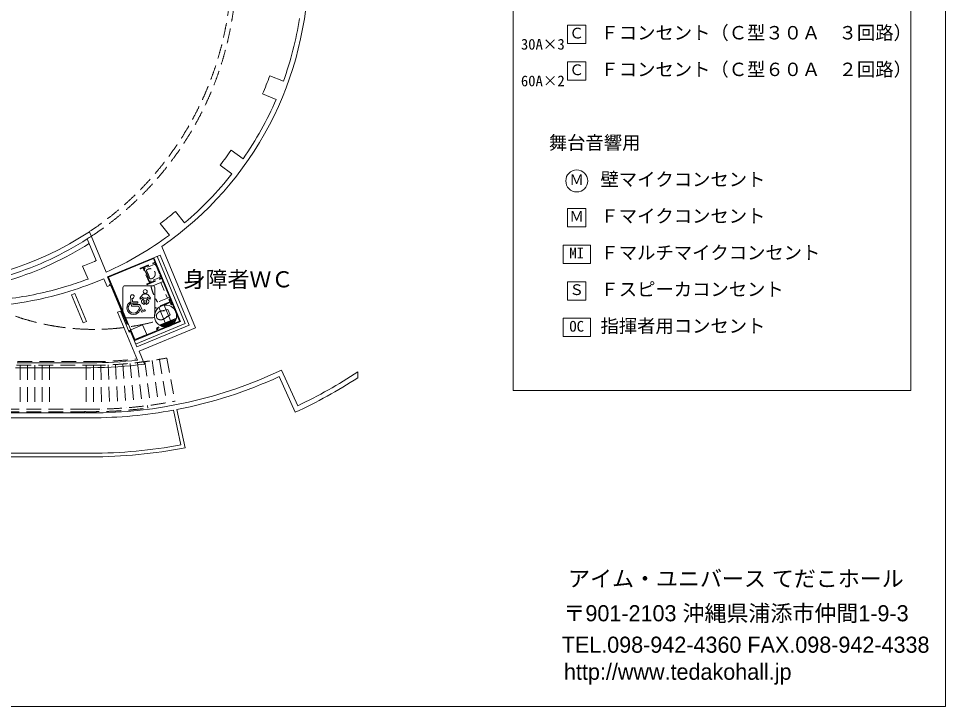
# Model space of a CAD drawing. Units: millimetres, scale not verified, with parts at other scales. Extents: x -46320 to 37680, y -29109 to 29691.
# Drawn here: x -272 to 37680, y -29109 to -953 of the extents above; entities that cross this region are included whole.
import ezdxf
from ezdxf.enums import TextEntityAlignment as Align

# ---------------------------------------------------------------- set-up
doc = ezdxf.new("R2010")
doc.units = ezdxf.units.MM
doc.header["$LTSCALE"] = 300
for name, pattern in [('DASHED1', [1.8, 1.2, -0.6]), ('DASHED2', [3, 2, -1]), ('DASHED3', [4, 3, -1])]:
    doc.linetypes.add(name, pattern=pattern)
for name, color, linetype, lineweight in [('1-0_121', 7, 'Continuous', 9), ('1-E', 7, 'Continuous', 9), ('8-1', 7, 'Continuous', 9), ('8-2', 7, 'Continuous', 9), ('A-B_凡例', 7, 'Continuous', 9), ('F-0', 7, 'Continuous', 9)]:
    doc.layers.add(name, color=color, linetype=linetype, lineweight=lineweight)
doc.layers.add('1-A', color=7, linetype='Continuous')
doc.layers.add('1-F', color=7, linetype='Continuous')
doc.styles.add('HG創英角ｺﾞｼｯｸUB', font='')
doc.styles.add('HG明朝B', font='')
doc.styles.add('ＭＳ ゴシック', font='')
doc.styles.get('HG創英角ｺﾞｼｯｸUB').set_extended_font_data('HG創英角ｺﾞｼｯｸUB')
doc.styles.get('HG明朝B').set_extended_font_data('HG明朝B')
doc.styles.get('ＭＳ ゴシック').set_extended_font_data('MS Gothic')

msp = doc.modelspace()

# ---------------------------------------------------------------- linework, layer by layer
at = {"layer": '1-0_121'}
for p, q in [((10571.1, -3518.4), (10013.1, -3297.2)), ((10276.8, -4261.1), (9720, -4037.1)), ((8922.3, -6692.7), (8440.2, -6335.1)), ((8461.4, -7314), (7980.3, -6955.2)), ((6155.2, -8844.7), (6528.7, -9314.5)), ((5529, -9342.5), (5902.6, -9812.4)), ((2632.2, -9675.8), (3322.2, -11334.6)), ((2539.8, -9974.5), (2908.8, -10861.5)), ((5592, -10282), (6975.8, -13608.3)), ((3376.3, -11529.6), (5522.9, -10636.6)), ((3409, -11543.1), (5255.5, -10774.9)), ((6322.1, -13338.7), (5255.5, -10774.9)), ((6354.8, -13352.2), (5269, -10742.2)), ((6550.9, -13433), (5407.5, -10684.6)), ((6714.3, -13500.4), (5522.9, -10636.6)), ((2572.1, -11614.2), (2353, -11087.7)), ((3376.3, -11529.6), (3499.7, -11826.2)), ((3409, -11543.1), (3528.5, -11830.5)), ((3448.9, -11847.4), (3499.7, -11826.2)), ((3461.4, -11877.4), (3448.9, -11847.4)), ((3537.7, -11826.6), (3463.9, -11857.4)), ((3477.3, -11889.7), (3463.9, -11857.4)), ((3477.3, -11889.7), (3551.2, -11858.9)), ((3506.9, -11882.8), (3534.6, -11871.2)), ((3506.9, -11882.8), (3941, -12926.1)), ((3534.6, -11871.2), (3968.7, -12914.6)), ((3537.7, -11826.6), (4332.8, -13737.8)), ((1895.1, -12264.9), (2033.6, -12207.3)), ((1895.1, -12264.9), (2372.3, -13412.2)), ((2033.6, -12207.3), (2510.8, -13354.5)), ((3897.3, -12925.3), (3786.5, -12971.4)), ((3786.5, -12971.4), (4602, -14931.7)), ((3968.7, -12914.6), (3941, -12926.1)), ((2372.3, -13412.2), (2510.8, -13354.5)), ((6354.8, -13352.2), (4462, -14139.6)), ((4475.5, -14106.9), (6322.1, -13338.7)), ((6550.9, -13433), (4519.7, -14278.1)), ((4567.7, -14393.5), (6714.3, -13500.4)), ((4667.6, -14568.5), (6975.8, -13608.3)), ((4245.5, -13736.3), (4319.4, -13705.5)), ((4245.5, -13736.3), (4259, -13768.6)), ((4332.8, -13737.8), (4259, -13768.6)), ((4306.3, -13765.1), (4567.7, -14393.5)), ((4475.5, -14106.9), (4323.6, -13741.7)), ((4667.6, -14568.5), (4887.4, -15097.1)), ((2693, -15044.6), (-334.3, -15044.6)), ((2693, -15244.6), (-395.6, -15244.6)), ((10496.9, -15341.9), (11157.3, -16799.4)), ((13621.3, -15654.5), (13621.3, -15415.5)), ((10398.2, -15608.6), (11058.5, -17066)), ((6068, -16983.2), (6375.7, -18400.8)), ((6215.4, -16955.2), (6554.9, -18519.1)), ((-2782, -17094.6), (2693, -17094.6)), ((2693, -17294.6), (-757, -17294.6)), ((2693, -18894.6), (-907, -18894.6)), ((2693, -18744.6), (-757, -18744.6))]:
    msp.add_line(p, q, dxfattribs=at)
at = {"layer": '1-0_121', "linetype": 'DASHED1'}
for p, q in [((4720.1, -11167.1), (5315.7, -10919.4)), ((4733.2, -11198.5), (5328.7, -10950.8)), ((5345.2, -10990.5), (4928.8, -11163.7)), ((5084, -11773.9), (4828.2, -11159)), ((4882.8, -11201.5), (4859.7, -11145.9)), ((4944.7, -11350.2), (5030.5, -11556.4)), ((4989, -11225.3), (5098.5, -11179.8)), ((5358, -11073.3), (5518.3, -11458.5)), ((4989, -11813.4), (5584.5, -11565.7)), ((5002, -11844.8), (5597.6, -11597.1)), ((5092.4, -11705.2), (5115.5, -11760.8)), ((5150.4, -11613.1), (5260.1, -11567.4)), ((5568, -11526), (5152, -11699)), ((5554.2, -11753.2), (5154.4, -11919.5)), ((5646.6, -11714.8), (5554.2, -11753.2)), ((5554.2, -11753.2), (5823.1, -12399.5)), ((5891.3, -12468.3), (5887.2, -12458.5)), ((5889, -12469.2), (5941.1, -12447.5)), ((5889, -12469.2), (5890.9, -12473.9)), ((5889.4, -12455.9), (5930.8, -12438.7)), ((5890.9, -12473.9), (5910.7, -12465.6)), ((5910.8, -12465.9), (5893.3, -12473.1)), ((5893.3, -12473.1), (5894.1, -12475)), ((5941.1, -12455.4), (5894.1, -12475)), ((5894.1, -12475), (5922.4, -12543.1)), ((5908.8, -12461), (5911.6, -12467.7)), ((5920.9, -12456.3), (5908.9, -12461.3)), ((5922.8, -12460.6), (5943.1, -12452.2)), ((5922.8, -12460.9), (5940.3, -12453.6)), ((5938.2, -12448.7), (5934.2, -12439)), ((5941.1, -12471.1), (5939.7, -12471.7)), ((5940.3, -12453.6), (5941, -12455.5)), ((5941.1, -12455.4), (5946.2, -12467.6)), ((5941.7, -12470.3), (5941.8, -12469.5)), ((5950.1, -12466), (5941.8, -12469.5)), ((5947.6, -12485.3), (5942, -12471.8)), ((5947.4, -12486.4), (5946.1, -12486.9)), ((5949.1, -12487), (5948.4, -12486.5)), ((6018.4, -12621.8), (5948.9, -12454.6)), ((5949.1, -12455.1), (5953.7, -12453.1)), ((5957.4, -12483.6), (5949.1, -12487)), ((5949.9, -12464.8), (5952.6, -12463.6)), ((5949.9, -12464.8), (5958.2, -12484.6)), ((5950.6, -12466.4), (5950.1, -12466)), ((5953.5, -12485.2), (5969.3, -12523.1)), ((5976.2, -12520.2), (5954, -12529.4)), ((5957.4, -12483.6), (5957.5, -12483)), ((5958.2, -12484.6), (5960.9, -12483.5)), ((5854.3, -12573.5), (5358.5, -12779.8)), ((5867.4, -12605), (5371.6, -12811.2)), ((5578.5, -12919.5), (5844.5, -12865.8)), ((5935.7, -13085), (5844.5, -12865.8)), ((5922.4, -12543.1), (5853.6, -12571.7)), ((5868.2, -12606.8), (5853.6, -12571.7)), ((5937, -12578.2), (5868.2, -12606.8)), ((5965.3, -12646.3), (5937, -12578.2)), ((5963.9, -12649.3), (5983.7, -12641)), ((5963.9, -12649.3), (5965.8, -12653.9)), ((6012.4, -12626.7), (5965.3, -12646.3)), ((5965.3, -12646.3), (5966.1, -12648.1)), ((5965.8, -12653.9), (6018, -12632.2)), ((5983.6, -12640.8), (5966.1, -12648.1)), ((5968.1, -12652.9), (5972.2, -12662.7)), ((5991.1, -12556.2), (5969, -12565.4)), ((6017, -12645.8), (5975.6, -12663)), ((5985.6, -12645.7), (5982.8, -12639)), ((5984.2, -12559), (6000, -12596.9)), ((5997.5, -12640.4), (5985.5, -12645.4)), ((5994.8, -12600.4), (5993.5, -12601)), ((5997.6, -12640.7), (5994.8, -12634)), ((5995.5, -12599.6), (5995.6, -12598.7)), ((6003.9, -12595.3), (5995.6, -12598.7)), ((5995.6, -12635.8), (6013.1, -12628.6)), ((6001.4, -12614.6), (5995.7, -12601)), ((5995.7, -12636), (6016, -12627.6)), ((6001.2, -12615.6), (5999.9, -12616.2)), ((6002.9, -12616.3), (6002.2, -12615.8)), ((6011.2, -12612.8), (6002.9, -12616.3)), ((6003.7, -12594), (6006.4, -12592.9)), ((6003.7, -12594), (6011.9, -12613.9)), ((6004.4, -12595.6), (6003.9, -12595.3)), ((6007.3, -12614.5), (6012.4, -12626.7)), ((6011.2, -12612.8), (6011.3, -12612.2)), ((6011.9, -12613.9), (6014.7, -12612.7)), ((6012.3, -12626.7), (6013.1, -12628.6)), ((6015.1, -12633.4), (6019.1, -12643.1)), ((6018.2, -12621.3), (6022.8, -12619.3)), ((5710.1, -13235.8), (5935.7, -13085)), ((5970.7, -13366.8), (5429.6, -13591.9)), ((5985.3, -13401.9), (5444.2, -13627)), ((6034.9, -13422.4), (6047.6, -13452.9)), ((6070, -13407.8), (6082.7, -13438.3)), ((5388.6, -13691.3), (5401.3, -13721.8)), ((5423.7, -13676.7), (5436.4, -13707.1))]:
    msp.add_line(p, q, dxfattribs=at)
at = {"layer": '1-0_121', "linetype": 'DASHED2'}
for p, q in [((3968.7, -12914.6), (4299, -13708.6)), ((4320.2, -13688.6), (4809.5, -13485)), ((4974.7, -13882.1), (4809.5, -13485)), ((-357.3, -15144.6), (2693, -15144.6)), ((-312.7, -14994.6), (2693, -14994.6)), ((-207, -15144.6), (-207, -16944.6)), ((93, -15144.6), (93, -16944.6)), ((393, -15144.6), (393, -16944.6)), ((693, -15144.6), (693, -16944.6)), ((993, -15144.6), (993, -16944.6)), ((2493, -15144.6), (2493, -16944.6)), ((2793, -15144.2), (2804.1, -16944.2)), ((3092.9, -15139.6), (3137.1, -16939.1)), ((3393, -15129.5), (3470.3, -16927.9)), ((3693, -15113.8), (3803.4, -16910.5)), ((3993, -15092.6), (4136.6, -16886.9)), ((4293, -15065.8), (4469.7, -16857.1)), ((4593, -15033.4), (4802.8, -16821.2)), ((4893, -14995.4), (5136, -16778.9)), ((5193, -14951.7), (5469.1, -16730.4)), ((5493, -14902.3), (5802.2, -16675.5)), ((5793, -14847.1), (6135.3, -16614.2)), ((2454.5, -17044.6), (-946.7, -17044.6)), ((2454.5, -16944.6), (-916.1, -16944.6)), ((5013.1, -16795.2), (5025.4, -16894.5))]:
    msp.add_line(p, q, dxfattribs=at)
at = {"layer": '1-0_121'}
for points in [[(3461.4, -11877.4), (3350.6, -11923.5), (3216.1, -11600.2)], [(3897.3, -12925.3), (4255.5, -13786.3), (4306.3, -13765.1)]]:
    msp.add_lwpolyline(points, dxfattribs=at)
at = {"layer": '1-0_121', "linetype": 'DASHED1'}
msp.add_lwpolyline([(5915.4, -12361.1), (5823.1, -12399.5), (5423.3, -12565.8)], dxfattribs=at)
at = {"layer": '1-0_121', "linetype": 'DASHED2'}
for points in [[(3941, -12926.1), (4271.3, -13720.1), (4299, -13708.6)], [(4974.7, -13882.1), (4485.3, -14085.6), (4320.2, -13688.6)]]:
    msp.add_lwpolyline(points, dxfattribs=at)
at = {"layer": '1-0_121', "linetype": 'DASHED1'}
for centre, radius in [((5463.1, -11273.9), 2), ((5842.4, -12596.9), 9)]:
    msp.add_circle(centre, radius, dxfattribs=at)
at = {"layer": '1-0_121', "linetype": 'DASHED2'}
for centre, radius, start, end in [((-4557, 1155.4), 13000, 303.5738, 0), ((-4557, 1155.4), 13200, 303.40532, 0), ((2693, 1155.4), 16300, 270, 280.96353), ((2693, 1155.4), 16150, 270, 276.71719), ((2693, 1155.4), 18100, 269.24596, 280.96353), ((2693, 1155.4), 18200, 269.18553, 277.36273)]:
    msp.add_arc(centre, radius, start, end, dxfattribs=at)
at = {"layer": '1-0_121'}
for centre, radius, start, end in [((-2307, 1155.4), 13900, 304.63002, 0), ((-2307, 1155.4), 13700, 340.05274, 351.14889), ((-2307, 1155.4), 13100, 336.64826, 340.1294), ((-2307, 1155.4), 13700, 325.0505, 336.71092), ((-2307, 1155.4), 13100, 321.74727, 325.12456), ((-2307, 1155.4), 13700, 310.16148, 321.81452), ((-2307, 1155.4), 13100, 306.73861, 310.23813), ((-4557, 1155.4), 13000, 270.00001, 303.5738), ((-4557, 1155.4), 13200, 302.52728, 303.40532), ((-2307, 1155.4), 13700, 294.26086, 306.81527), ((-2307, 1155.4), 13900, 304.63002, 307.76447), ((-4557, 1155.4), 13400, 287.16725, 302.37301), ((-4557, 1155.4), 13200, 287.44946, 302.52276), ((-2307, 1155.4), 13100, 290.838, 293.46254), ((-2307, 1155.4), 13670, 287.29269, 290.91098), ((-2307, 1155.4), 13900, 287.29269, 293.41219), ((-2307, 1155.4), 13900, 270, 287.29269), ((-2307, 1155.4), 13670, 277.48473, 287.29269), ((2693, 1155.4), 16200, 270, 276.76746), ((2693, 1155.4), 16400, 270, 277.68962), ((2693, 1155.4), 18250, 270, 295.3161), ((2693, 1155.4), 19850, 295.24018, 303.40418), ((2693, 1155.4), 18450, 281.00618, 294.68476), ((2693, 1155.4), 20050, 294.65998, 303.02808), ((2693, 1155.4), 18450, 270, 280.5402), ((2693, 1155.4), 19900, 270, 280.66471), ((2693, 1155.4), 20050, 270, 281.10533)]:
    msp.add_arc(centre, radius, start, end, dxfattribs=at)
at = {"layer": '1-0_121', "linetype": 'DASHED1'}
for centre, radius, start, end in [((4726.7, -11182.8), 17, 112.58771, 292.58771), ((4933.2, -11223.6), 55, 124.36506, 206.53986), ((5331.3, -11024.8), 500, 206.54538, 213.44527), ((4986.8, -11302.1), 150, 112.74735, 124.36498), ((4163.1, -11796.3), 900, 11.73015, 33.44591), ((5029.5, -11273.5), 60, 112.90186, 211.11213), ((4163.1, -11796.3), 952, 14.0637, 31.11164), ((5115.9, -11399.9), 210, 292.58771, 112.58771), ((5219.5, -11130.9), 150, 22.58771, 46.73009), ((5533.8, -11511.7), 500, 191.73021, 198.62984), ((5112.2, -11653.9), 55, 198.6301, 280.81031), ((5144.7, -11550.4), 60, 194.0642, 292.58771), ((5094.4, -11560.6), 150, 280.80977, 292.58771), ((5379.8, -11516.2), 150, 358.44564, 22.58771), ((4995.5, -11829.1), 17, 112.58771, 292.58771), ((7160.1, -11464.2), 2056.7, 192.78957, 212.38594), ((5890.1, -12457.4), 3, 144.81867, 202.58776), ((5924.4, -12481.6), 45, 125.43206, 144.82341), ((5924.4, -12481.6), 45, 99.88341, 125.3015), ((5924.4, -12481.6), 45, 80.3615, 99.75287), ((5931.4, -12440.1), 3, 22.58776, 80.35679), ((5944.8, -12478.5), 8.5, 126.51828, 278.65719), ((5940.7, -12470.2), 1, 292.58776, 352.58776), ((5944.8, -12456.3), 9.5, 22.58776, 112.58776), ((5944.8, -12456.3), 4.5, 22.52468, 112.52468), ((5947.8, -12487.3), 1, 52.58776, 112.58776), ((5365.1, -12795.5), 17, 112.57107, 292.57106), ((5916, -12566.3), 23.3, 339.25425, 65.89687), ((5954.4, -12530.3), 0.96, 112.58776, 202.58776), ((5954.4, -12530.3), 1, 202.58776, 270.56342), ((5954.6, -12550.3), 19, 314.62699, 90.57836), ((5968.6, -12564.5), 0.96, 135.51601, 202.58776), ((5968.6, -12564.5), 1, 202.58776, 292.58776), ((5975, -12661.5), 3, 202.58776, 260.35679), ((5982, -12620.1), 45, 260.3615, 279.75287), ((5982, -12620.1), 45, 279.87706, 305.30785), ((5998.5, -12607.8), 8.5, 126.51828, 278.65719), ((5994.5, -12599.5), 1, 292.58776, 352.58776), ((6001.6, -12616.5), 1, 52.58776, 112.58776), ((5982, -12620.1), 45, 305.43206, 324.82341), ((6014.3, -12623.5), 4.5, 292.52468, 22.52468), ((6014.3, -12623.5), 9.5, 292.58776, 22.58776), ((6016.3, -12644.3), 3, 324.81867, 22.58776), ((5561.1, -13138), 190, 145.91776, 182.26775), ((5507, -13134.8), 136.2, 184.44776, 220.72776), ((5542.9, -13094.1), 190, 222.90777, 259.25776), ((5640.8, -13209.1), 296.2, 76.39774, 143.02774), ((5548.6, -12987.5), 296.2, 262.14776, 328.77776), ((5458.8, -13662.1), 76, 112.5877, 202.58735), ((5458.8, -13662.1), 38, 112.5877, 202.58735), ((5999.9, -13437), 76, 22.5875, 112.5877), ((5999.9, -13437), 38, 22.5875, 112.5877)]:
    msp.add_arc(centre, radius, start, end, dxfattribs=at)
at = {"layer": '1-E'}
for p, q in [((3998.6, -13114.8), (3998.6, -11969.6)), ((4080.8, -11887.7), (5225.9, -11887.7)), ((5308, -11969.6), (5308, -13114.8)), ((5055, -12492.9), (5009.4, -12438)), ((4301.4, -12622.1), (4293, -12563.6)), ((5225.9, -13197.2), (4080.8, -13197.2))]:
    msp.add_line(p, q, dxfattribs=at)
for points in [[(4798.3, -12265.7), (4690.2, -12398.4), (4724, -12440.3), (4818.8, -12355.2), (4818.8, -12400.7), (5009.4, -12400.7), (5009.4, -12355.2), (5104.8, -12440.3), (5137.6, -12398.4), (5031.2, -12265.7)], [(4890.5, -12507.3), (4818.8, -12438), (4773.2, -12492.9)], [(4781.2, -12588.8), (4860.8, -12654.5), (4899.5, -12615.3), (4843.7, -12553.7), (4890.5, -12507.3)], [(5009.4, -12438), (4938.3, -12507.3), (4984.8, -12553.7), (4928.7, -12615.3), (4967.4, -12654.5), (5047, -12588.8)], [(4350.4, -12719.3), (4645.1, -12719.3), (4774.4, -12972.2), (4922.8, -12915.9), (4903.2, -12868.2)], [(4400.2, -12604.5), (4609.8, -12604.5), (4609.8, -12552.8), (4396.2, -12552.8)]]:
    msp.add_lwpolyline(points, dxfattribs=at)
for centre, radius, start, end in [((4083.9, -11972.9), 85.3, 92.06556, 177.74587), ((4916.8, -12132.2), 86.2, 91.96799, 176.87266), ((4916.9, -12124.1), 86.2, 182.25869, 267.95886), ((4911.9, -12131.6), 85.5, 2.72544, 88.7432), ((4910.5, -12123.4), 87, 272.19461, 357.27846), ((5222.5, -11973.2), 85.7, 2.46283, 87.72575), ((4388.3, -12334.5), 78.8, 92.43157, 184.94089), ((35829.8, -9147.8), 31681.4, 185.78522, 186.47276), ((4373.6, -12324.1), 89.3, 273.52104, 355.04117), ((-3362.2, -13430.5), 7807.9, 6.45462, 7.48594), ((4382.9, -12335.6), 79.8, 2.70407, 88.50352), ((4822.9, -12536.1), 65.8, 139.05455, 179.64841), ((4884.9, -12344.5), 117.2, 97.29441, 137.68838), ((4921.2, -12797.6), 571.6, 90.71236, 95.13504), ((4910.3, -12746), 520, 84.65121, 89.57789), ((4944.3, -12345.2), 117.7, 42.47172, 82.95454), ((5003.2, -12537.6), 68.4, 1.64168, 40.81275), ((4442.9, -12799.9), 279.9, 122.38532, 182.28926), ((4445.5, -12785.1), 283.4, 185.26153, 271.08084), ((4448.7, -12799.4), 230.6, 129.70586, 182.10427), ((4445.5, -12787.3), 228.1, 185.18225, 270.58436), ((6559, -12411), 2167.5, 185.12169, 186.49678), ((4545.5, -76331.2), 63675.1, 89.87395, 90.12605), ((4426, -12790.6), 225.8, 275.54478, 349.85476), ((4431.1, -12793.8), 275.4, 274.11599, 337.6826), ((5398.9, -12458.7), 837.6, 206.34176, 211.65785), ((-2155.9, -15996.4), 7613.4, 23.96002, 26.02261), ((4828, -12535.4), 70.9, 180.19084, 228.74827), ((7383.5, -19958.2), 7511.3, 109.28138, 110.10644), ((5001.4, -12535.3), 70.2, 310.43869, 359.74036), ((4083.9, -13111.9), 85.3, 181.97804, 267.89659), ((5222.4, -13111.5), 85.7, 272.31194, 357.81344)]:
    msp.add_arc(centre, radius, start, end, dxfattribs=at)
at = {"layer": '8-1'}
for p, q in [((5735.3, -13405.5), (5475.4, -12770.8)), ((5952.1, -13316.7), (5692.3, -12682)), ((6189.1, -13219.6), (5498.3, -13502.5)), ((6182.1, -13248.8), (5523.7, -13518.3)), ((6172.5, -13279), (5551.7, -13533.2)), ((6160.1, -13310.3), (5582.6, -13546.8)), ((6143.9, -13343.2), (5617.2, -13558.9)), ((6122.9, -13378.1), (5656.6, -13569)), ((6094.7, -13415.9), (5703.2, -13576.2)), ((6054, -13458.9), (5762.4, -13578.2)), ((5973.9, -13517.9), (5860.8, -13564.2))]:
    msp.add_line(p, q, dxfattribs=at)
for start, end in [(348.31139, 236.22037), (236.22037, 348.31139), (236.22037, 348.31139)]:
    msp.add_arc((5748.5, -13128.5), 450, start, end, dxfattribs=at)
at = {"layer": '8-2', "linetype": 'DASHED3'}
msp.add_arc((2820.5, -3797.7), 9878.5, 251.00292, 284.86309, dxfattribs=at)
at = {"layer": 'A-B_凡例'}
for p, q in [((19986, -16176.2), (19986, 11282.3)), ((36269.2, 11282.3), (36269.2, -16176.2)), ((36269.2, -16176.2), (19986, -16176.2))]:
    msp.add_line(p, q, dxfattribs=at)
for points in [[(22209.8, -1972.9), (22959.8, -1972.9), (22959.8, -1222.9), (22209.8, -1222.9)], [(22209.8, -3472.9), (22959.8, -3472.9), (22959.8, -2722.9), (22209.8, -2722.9)], [(22209.8, -9472.9), (22959.8, -9472.9), (22959.8, -8722.9), (22209.8, -8722.9)], [(22022.3, -10222.9), (22022.3, -10972.9), (23147.3, -10972.9), (23147.3, -10222.9)], [(22209.8, -12472.9), (22959.8, -12472.9), (22959.8, -11722.9), (22209.8, -11722.9)], [(22022.3, -13222.9), (22022.3, -13972.9), (23147.3, -13972.9), (23147.3, -13222.9)]]:
    msp.add_lwpolyline(points, close=True, dxfattribs=at)
msp.add_circle((22584.8, -7597.9), 450, dxfattribs=at)
at = {"layer": 'F-0'}
for p, q in [((37680.5, -29109.2), (37680.5, 29690.8)), ((-46319.5, -29109.2), (37680.5, -29109.2))]:
    msp.add_line(p, q, dxfattribs=at)

# ---------------------------------------------------------------- texts
at = {"layer": '1-A', "style": 'HG創英角ｺﾞｼｯｸUB'}
msp.add_text('身障者ＷＣ', height=659.8, dxfattribs=at).set_placement((6480.5, -12153.9), align=Align.BOTTOM_LEFT)
at = {"layer": '1-F', "style": 'HG明朝B'}
msp.add_text('アイム・ユニバース てだこホール', height=659.8, dxfattribs=at).set_placement((22227.7, -24403.2), align=Align.BOTTOM_LEFT)
at = {"layer": 'A-B_凡例', "style": 'ＭＳ ゴシック'}
for s, height, p in [('Ｃ', 439.9, (22279.9, -1901.4)), ('Ｆコンセント（Ｃ型３０Ａ\u3000３回路）', 549.9, (23556.1, -1972.9)), ('30A×3', 439.9, (20297.4, -2356.1)), ('Ｃ', 439.9, (22279.9, -3401.4)), ('Ｆコンセント（Ｃ型６０Ａ\u3000２回路）', 549.9, (23556.1, -3472.9)), ('60A×2', 439.9, (20297.4, -3856.1)), ('舞台音響用', 549.9, (21441.2, -6472.9)), ('壁マイクコンセント', 549.9, (23556.1, -7972.9)), ('Ｍ', 439.9, (22279.9, -7901.4)), ('Ｆマイクコンセント', 549.9, (23556.1, -9472.9)), ('Ｍ', 439.9, (22279.9, -9401.4)), ('Ｆマルチマイクコンセント', 549.9, (23556.1, -10972.9)), ('MI', 439.9, (22279.9, -10901.4)), ('Ｆスピーカコンセント', 549.9, (23556.1, -12472.9)), ('Ｓ', 439.9, (22279.9, -12401.4)), ('指揮者用コンセント', 549.9, (23556.1, -13972.9)), ('OC', 439.9, (22279.9, -13901.4))]:
    msp.add_text(s, height=height, dxfattribs=at).set_placement(p, align=Align.BOTTOM_LEFT)
at = {"layer": 'F-0', "style": 'HG明朝B'}
for s, p in [('〒901-2103 沖縄県浦添市仲間1-9-3', (22038.5, -25822)), ('TEL.098-942-4360 FAX.098-942-4338', (21967.5, -27109.4)), ('http://www.tedakohall.jp', (22060.1, -28216.4))]:
    msp.add_text(s, height=659.8, dxfattribs=at).set_placement(p, align=Align.BOTTOM_LEFT)

doc.saveas('drawing.dxf')
